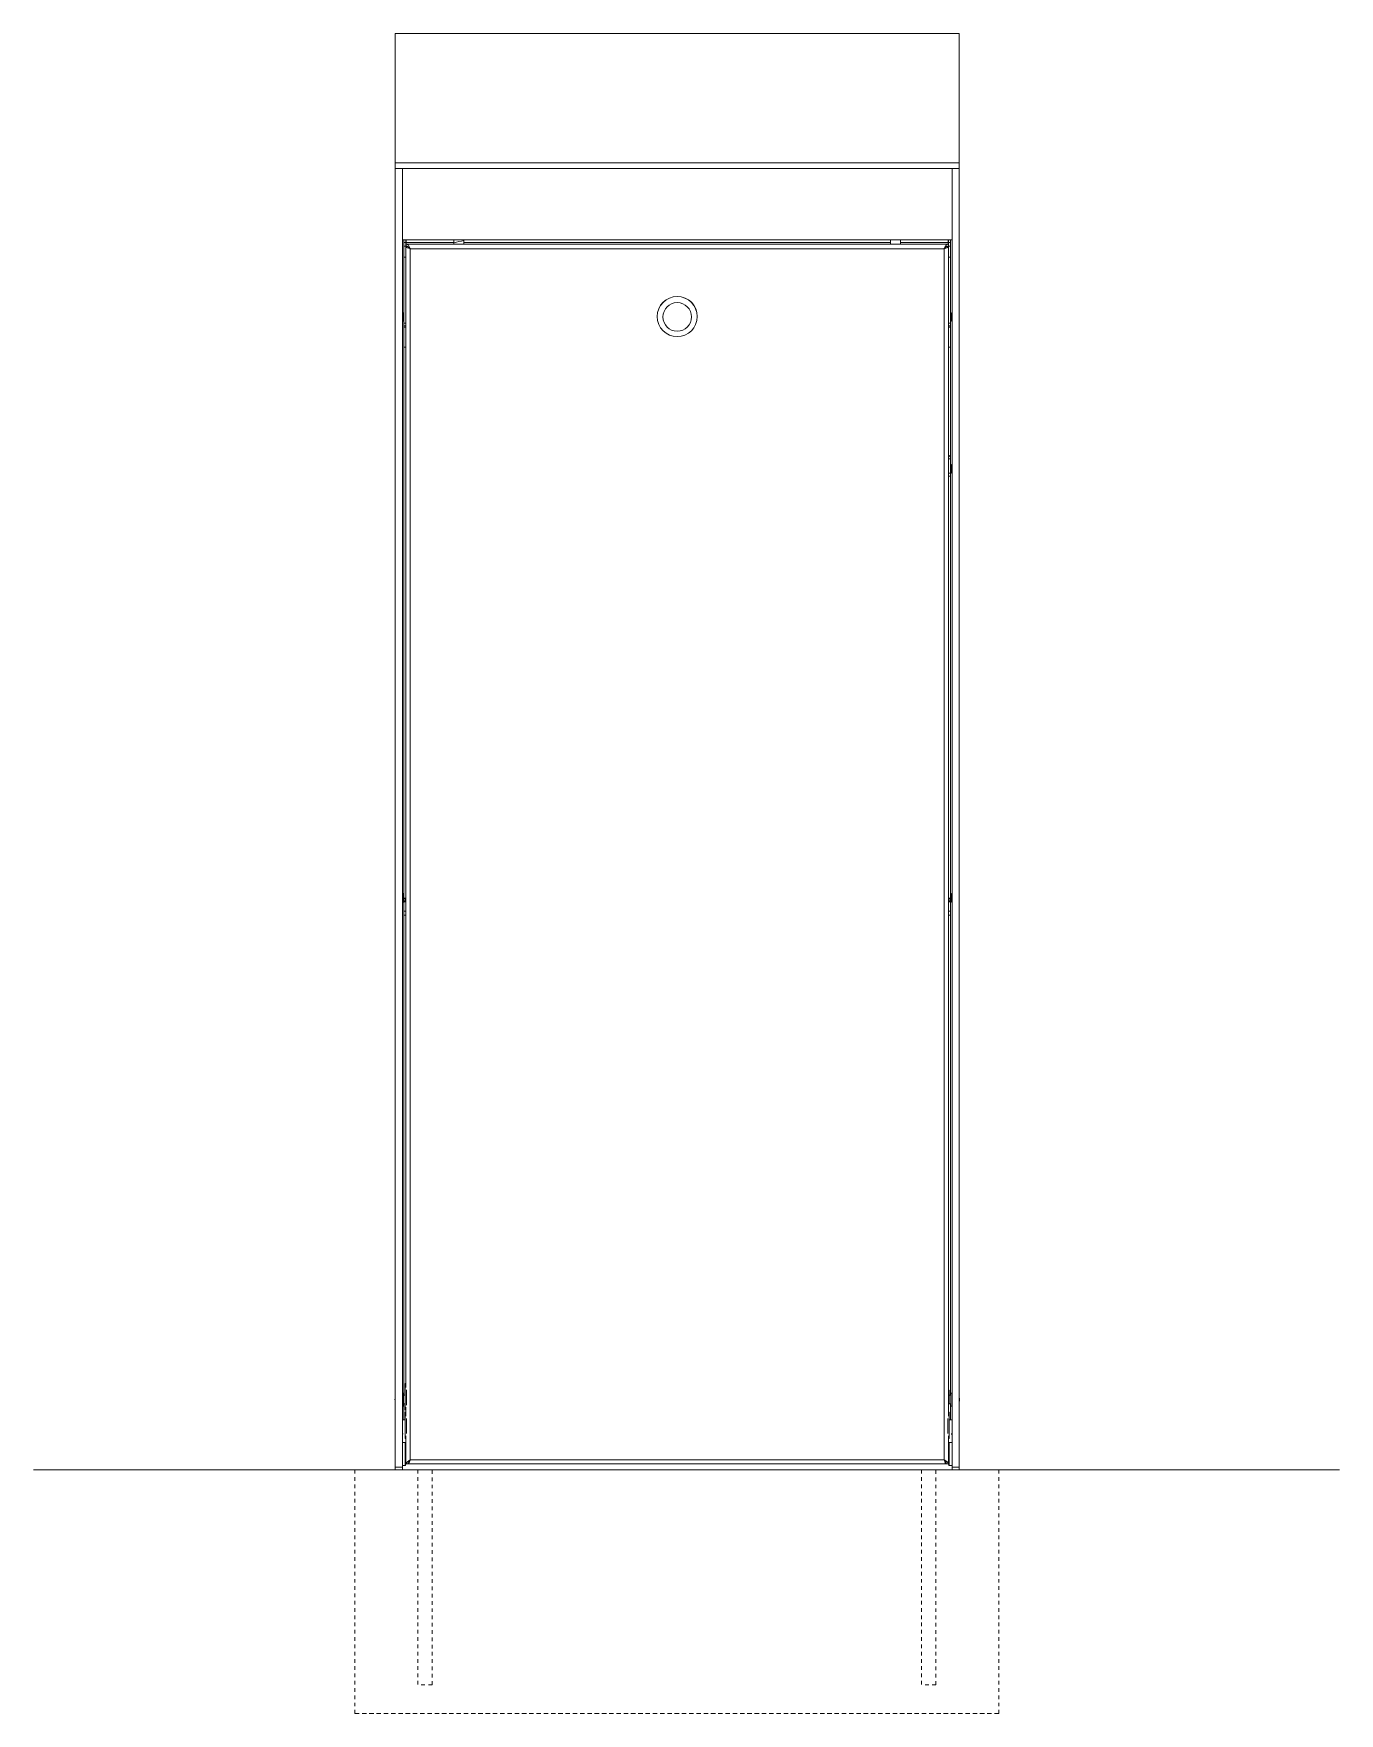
# Model space of a CAD drawing. Header units: inches. Extents: x -3 to 170, y -19 to 107.
# Drawn here: x 40.39 to 76.32, y 56.67 to 102.85 of the extents above; entities that cross this region are included whole.
import ezdxf

# ---------------------------------------------------------------- set-up
doc = ezdxf.new("R2010")
doc.units = ezdxf.units.IN
doc.linetypes.add('HIDDEN', pattern=[1.905, 1.27, -0.635])
doc.layers.add('ZANO_R', color=7, linetype='Continuous', lineweight=0)
doc.layers.add('ZANO_R_przerywana', color=250, linetype='HIDDEN', lineweight=0)

msp = doc.modelspace()

# ---------------------------------------------------------------- linework, layer by layer
at = {"layer": 'ZANO_R'}
for p, q in [((50.34239, 102.84843), (65.85632, 102.84843)), ((50.34239, 99.29494), (50.34239, 102.84843)), ((65.85632, 102.84843), (65.85632, 99.29494)), ((50.34239, 99.14316), (50.34239, 99.29494)), ((65.85632, 99.29494), (50.34239, 99.29494)), ((65.85632, 99.14316), (65.85632, 99.29494)), ((65.85632, 99.14316), (50.34239, 99.14316)), ((50.53927, 99.14316), (50.34239, 99.14316)), ((50.34239, 99.14316), (50.34239, 63.43368)), ((65.65944, 99.14316), (50.53927, 99.14316)), ((50.53927, 99.14316), (50.53927, 97.17919)), ((50.53927, 99.14316), (50.53927, 63.43368)), ((65.65944, 97.17919), (65.65944, 99.14316)), ((65.85632, 99.14316), (65.65944, 99.14316)), ((65.65944, 99.14316), (65.65944, 63.43368)), ((65.85632, 99.14316), (65.85632, 63.43368)), ((50.53927, 97.17919), (65.65944, 97.17919)), ((50.57864, 97.10804), (50.57864, 97.17919)), ((50.57864, 97.10804), (50.63771, 97.10804)), ((50.57864, 97.00032), (50.57864, 97.10804)), ((50.63771, 97.00032), (50.57864, 97.00032)), ((50.57864, 96.70612), (50.57864, 97.00032)), ((50.63771, 97.10804), (50.63771, 97.17919)), ((50.63771, 97.10804), (50.63771, 97.05743)), ((50.63771, 97.04804), (50.63771, 96.99496)), ((50.63771, 96.99496), (50.63771, 96.99441)), ((50.63771, 96.99496), (50.68855, 96.99496)), ((50.63771, 96.99441), (50.69006, 96.99441)), ((50.63771, 96.98499), (50.63771, 96.99441)), ((50.63771, 65.62581), (50.63771, 96.98499)), ((50.63771, 96.98499), (50.69677, 96.98499)), ((50.64165, 97.17919), (50.64165, 97.10124)), ((50.64165, 97.10124), (51.95679, 97.10124)), ((50.64165, 97.00331), (50.64165, 97.10124)), ((65.53541, 97.06), (50.6633, 97.06)), ((51.95679, 97.10124), (51.95679, 97.17919)), ((51.95679, 97.10124), (51.95679, 97.06)), ((52.23241, 97.17919), (52.23241, 97.10124)), ((52.23241, 97.10124), (63.9663, 97.10124)), ((52.23241, 97.06), (52.23241, 97.10124)), ((63.9663, 97.10124), (63.9663, 97.17919)), ((63.9663, 97.10124), (63.9663, 97.06)), ((64.24192, 97.17919), (64.24192, 97.10124)), ((64.24192, 97.10124), (65.55706, 97.10124)), ((64.24192, 97.06), (64.24192, 97.10124)), ((65.561, 96.98499), (65.50194, 96.98499)), ((65.561, 96.99441), (65.50865, 96.99441)), ((65.51015, 96.99496), (65.561, 96.99496)), ((65.55706, 97.17919), (65.55706, 97.10124)), ((65.55706, 97.10124), (65.55706, 97.05062)), ((65.561, 97.17919), (65.561, 97.10804)), ((65.561, 97.10804), (65.62006, 97.10804)), ((65.561, 97.0563), (65.561, 97.10804)), ((65.561, 97.04804), (65.561, 96.99496)), ((65.62006, 97.00032), (65.561, 97.00032)), ((65.561, 96.99496), (65.561, 96.99441)), ((65.561, 96.98499), (65.561, 96.99441)), ((65.561, 64.84022), (65.561, 96.98499)), ((65.62006, 97.17919), (65.62006, 97.10804)), ((65.62006, 97.10804), (65.62006, 97.00032)), ((65.62006, 96.70612), (65.62006, 97.00032)), ((50.63771, 96.70612), (50.57864, 96.70612)), ((50.57864, 94.89095), (50.57864, 96.70612)), ((50.7519, 96.94187), (50.75189, 96.94187)), ((65.44287, 96.93363), (50.75583, 96.93363)), ((50.75583, 96.93363), (50.75583, 63.63756)), ((65.44287, 96.93363), (65.44287, 63.63756)), ((65.44681, 96.94187), (65.44681, 96.94187)), ((65.62006, 96.70612), (65.561, 96.70612)), ((65.62006, 96.70612), (65.62006, 94.89095)), ((50.53947, 95.16313), (50.53927, 95.16313)), ((50.53947, 95.07045), (50.53947, 95.16333)), ((50.55817, 95.07045), (50.55817, 95.16333)), ((50.55817, 95.13654), (50.56526, 95.13654)), ((50.56526, 95.12472), (50.56526, 95.13654)), ((50.57707, 95.14441), (50.57707, 95.14796)), ((50.57707, 95.13654), (50.57707, 95.14441)), ((50.57707, 95.12472), (50.57707, 95.13654)), ((65.64054, 95.16067), (65.62164, 95.14797)), ((65.62164, 95.14797), (65.62164, 95.14739)), ((65.62164, 95.14739), (65.62164, 95.14036)), ((65.62164, 95.14036), (65.62164, 95.13008)), ((65.63366, 95.14739), (65.63345, 95.14739)), ((65.64054, 95.16333), (65.64054, 94.94972)), ((65.65924, 95.16333), (65.65924, 94.94972)), ((65.65944, 95.16313), (65.65924, 95.16313)), ((50.53927, 94.94992), (50.53947, 94.94992)), ((50.53947, 94.94972), (50.53947, 95.07045)), ((50.55817, 95.10367), (50.56526, 95.10367)), ((50.55817, 94.94972), (50.55817, 95.07045)), ((50.55817, 95.05818), (50.56526, 95.05818)), ((50.55817, 95.03123), (50.56526, 95.03123)), ((50.55817, 94.99068), (50.56526, 94.99068)), ((50.55817, 94.96777), (50.56526, 94.96777)), ((50.56526, 95.07856), (50.56526, 95.10367)), ((50.56526, 95.09589), (50.57707, 95.09589)), ((50.56526, 95.03123), (50.56526, 95.05818)), ((50.56526, 95.05651), (50.57707, 95.05651)), ((50.56526, 95.03613), (50.57707, 95.03613)), ((50.56526, 94.99068), (50.56526, 95.0089)), ((50.56526, 95.00083), (50.57707, 95.00083)), ((50.56526, 94.96777), (50.56526, 94.97093)), ((50.56556, 95.12472), (50.57707, 95.12472)), ((50.57864, 95.13528), (50.57707, 95.13528)), ((50.57707, 95.10367), (50.57707, 95.11998)), ((50.57707, 95.09589), (50.57707, 95.10367)), ((50.57707, 95.05818), (50.57707, 95.07856)), ((50.57707, 95.05651), (50.57707, 95.05818)), ((50.57707, 95.03123), (50.57707, 95.03613)), ((50.57707, 95.01224), (50.57707, 95.03123)), ((50.57707, 94.99068), (50.57707, 95.00083)), ((50.57707, 94.97817), (50.57707, 94.99068)), ((50.57707, 94.96777), (50.57707, 94.97817)), ((50.57707, 94.97777), (50.57864, 94.97777)), ((50.57707, 94.96509), (50.57707, 94.96777)), ((50.57864, 94.89095), (50.63771, 94.89095)), ((50.57864, 94.88627), (50.57864, 94.89095)), ((50.57864, 94.88627), (50.63771, 94.88627)), ((50.57864, 94.88627), (50.57864, 94.81095)), ((50.57864, 94.81095), (50.63771, 94.81095)), ((50.57864, 94.77592), (50.57864, 94.81095)), ((50.63771, 94.77592), (50.57864, 94.77592)), ((50.57864, 94.22573), (50.57864, 94.77592)), ((57.5481, 95.07171), (57.5481, 95.06759)), ((58.65061, 95.06759), (58.65061, 95.07171)), ((65.561, 94.89095), (65.62006, 94.89095)), ((65.561, 94.88627), (65.62006, 94.88627)), ((65.561, 94.81095), (65.62006, 94.81095)), ((65.62006, 94.77592), (65.561, 94.77592)), ((65.62164, 95.13528), (65.62006, 95.13528)), ((65.62006, 94.97777), (65.62164, 94.97777)), ((65.62006, 94.89095), (65.62006, 94.88627)), ((65.62006, 94.88627), (65.62006, 94.81095)), ((65.62006, 94.81095), (65.62006, 94.77592)), ((65.62006, 94.77592), (65.62006, 94.22573)), ((65.62164, 95.13008), (65.62164, 95.119)), ((65.63345, 95.119), (65.62164, 95.119)), ((65.62164, 95.11086), (65.62164, 95.09306)), ((65.62164, 95.09306), (65.62164, 95.08666)), ((65.63345, 95.08666), (65.62164, 95.08666)), ((65.62164, 95.0668), (65.62164, 95.04625)), ((65.62164, 95.0668), (65.64054, 95.0668)), ((65.64054, 95.04625), (65.62164, 95.04625)), ((65.63345, 95.02639), (65.62164, 95.02639)), ((65.62164, 95.02639), (65.62164, 95.01999)), ((65.62164, 95.01999), (65.62164, 95.00219)), ((65.63345, 94.99405), (65.62164, 94.99405)), ((65.62164, 94.99405), (65.62164, 94.98297)), ((65.62164, 94.98297), (65.62164, 94.97269)), ((65.62164, 94.97269), (65.62164, 94.96565)), ((65.62164, 94.96565), (65.62164, 94.96508)), ((65.62164, 94.96508), (65.64054, 94.95238)), ((65.64054, 95.13008), (65.63345, 95.13008)), ((65.63345, 95.13008), (65.63345, 95.11531)), ((65.64054, 95.09306), (65.63345, 95.09306)), ((65.63345, 95.09306), (65.63345, 95.0668)), ((65.63345, 95.04625), (65.63345, 95.01999)), ((65.64054, 95.01999), (65.63345, 95.01999)), ((65.63345, 94.99774), (65.63345, 94.98297)), ((65.64054, 94.98297), (65.63345, 94.98297)), ((65.63366, 94.96565), (65.63345, 94.96565)), ((65.65924, 94.94992), (65.65944, 94.94992)), ((50.63771, 94.22573), (50.57864, 94.22573)), ((50.57864, 94.22573), (50.57864, 94.22511)), ((50.57864, 94.22511), (50.63771, 94.22511)), ((50.57864, 79.08241), (50.57864, 94.22511)), ((65.62006, 94.22573), (65.561, 94.22573)), ((65.561, 94.22511), (65.62006, 94.22511)), ((65.62006, 94.22511), (65.62006, 94.22573)), ((65.62006, 94.22511), (65.62006, 91.15318)), ((65.561, 91.15318), (65.62006, 91.15318)), ((65.62006, 90.75942), (65.62006, 91.15318)), ((65.64054, 90.98688), (65.62164, 90.97418)), ((65.64054, 90.98954), (65.64054, 90.77592)), ((65.65924, 90.98954), (65.65924, 90.77592)), ((65.65944, 90.98934), (65.65924, 90.98934)), ((65.561, 90.75942), (65.62006, 90.75942)), ((65.62006, 90.68067), (65.561, 90.68067)), ((65.62164, 90.96148), (65.62006, 90.96148)), ((65.62006, 90.80398), (65.62164, 90.80398)), ((65.62006, 90.75942), (65.62006, 90.68067)), ((65.62006, 90.68067), (65.62006, 79.08241)), ((65.62164, 90.97418), (65.62164, 90.9736)), ((65.62164, 90.9736), (65.62164, 90.96656)), ((65.62164, 90.96656), (65.62164, 90.95628)), ((65.62164, 90.95628), (65.62164, 90.9452)), ((65.63345, 90.9452), (65.62164, 90.9452)), ((65.62164, 90.93706), (65.62164, 90.91926)), ((65.62164, 90.91926), (65.62164, 90.91286)), ((65.63345, 90.91286), (65.62164, 90.91286)), ((65.62164, 90.89301), (65.62164, 90.87245)), ((65.62164, 90.89301), (65.64054, 90.89301)), ((65.64054, 90.87245), (65.62164, 90.87245)), ((65.63345, 90.85259), (65.62164, 90.85259)), ((65.62164, 90.85259), (65.62164, 90.84619)), ((65.62164, 90.84619), (65.62164, 90.82839)), ((65.63345, 90.82025), (65.62164, 90.82025)), ((65.62164, 90.82025), (65.62164, 90.80917)), ((65.62164, 90.80917), (65.62164, 90.79889)), ((65.62164, 90.79889), (65.62164, 90.79186)), ((65.62164, 90.79186), (65.62164, 90.79128)), ((65.62164, 90.79128), (65.64054, 90.77858)), ((65.63366, 90.9736), (65.63345, 90.9736)), ((65.64054, 90.95628), (65.63345, 90.95628)), ((65.63345, 90.95628), (65.63345, 90.94151)), ((65.64054, 90.91926), (65.63345, 90.91926)), ((65.63345, 90.91926), (65.63345, 90.89301)), ((65.63345, 90.87245), (65.63345, 90.84619)), ((65.64054, 90.84619), (65.63345, 90.84619)), ((65.63345, 90.82394), (65.63345, 90.80917)), ((65.64054, 90.80917), (65.63345, 90.80917)), ((65.63366, 90.79186), (65.63345, 90.79186)), ((65.65924, 90.77612), (65.65944, 90.77612)), ((50.53947, 79.19403), (50.53927, 79.19403)), ((50.53927, 78.98081), (50.53947, 78.98081)), ((50.53947, 79.07609), (50.53947, 79.19423)), ((50.53947, 78.98061), (50.53947, 79.07609)), ((50.55817, 79.07609), (50.55817, 79.19423)), ((50.55817, 79.19157), (50.56997, 79.18364)), ((50.55817, 79.1548), (50.56526, 79.1548)), ((50.55817, 79.11485), (50.56526, 79.11485)), ((50.55817, 79.088), (50.56526, 79.088)), ((50.55817, 78.98061), (50.55817, 79.07609)), ((50.55817, 79.0422), (50.56526, 79.0422)), ((50.55817, 79.00851), (50.56526, 79.00851)), ((50.55915, 79.17669), (50.56526, 79.17669)), ((50.56526, 79.17421), (50.56526, 79.17669)), ((50.56526, 79.1372), (50.56526, 79.1548)), ((50.56526, 79.14446), (50.57707, 79.14446)), ((50.56526, 79.088), (50.56526, 79.11485)), ((50.56526, 79.10967), (50.57707, 79.10967)), ((50.56526, 79.08936), (50.57707, 79.08936)), ((50.56526, 79.0422), (50.56526, 79.06756)), ((50.56526, 79.04973), (50.57707, 79.04973)), ((50.56526, 79.02021), (50.57707, 79.02021)), ((50.56526, 79.00851), (50.56526, 79.02021)), ((50.57707, 79.17887), (50.56901, 79.18428)), ((50.56901, 78.99056), (50.57707, 78.99597)), ((50.57707, 79.17669), (50.57707, 79.17887)), ((50.57707, 79.16691), (50.57707, 79.17669)), ((50.57707, 79.1548), (50.57707, 79.16691)), ((50.57864, 79.16617), (50.57707, 79.16617)), ((50.57707, 79.14446), (50.57707, 79.1548)), ((50.57707, 79.11485), (50.57707, 79.13365)), ((50.57707, 79.10967), (50.57707, 79.11485)), ((50.57707, 79.088), (50.57707, 79.08936)), ((50.57707, 79.06756), (50.57707, 79.088)), ((50.57707, 79.0422), (50.57707, 79.04973)), ((50.57707, 79.02559), (50.57707, 79.0422)), ((50.57707, 79.00851), (50.57707, 79.02021)), ((50.57707, 79.00867), (50.62302, 79.00867)), ((50.57707, 79.00018), (50.57707, 79.00851)), ((50.57707, 78.99597), (50.57707, 79.00018)), ((50.57864, 79.08241), (50.63771, 79.08241)), ((50.57864, 79.06135), (50.57864, 79.08241)), ((50.57864, 79.06135), (50.63771, 79.06135)), ((50.57864, 78.97593), (50.57864, 79.00867)), ((50.63771, 78.97593), (50.57864, 78.97593)), ((50.57864, 78.72453), (50.57864, 78.97593)), ((50.62302, 79.00867), (50.62302, 79.06135)), ((50.62302, 79.00867), (50.63377, 79.02403)), ((50.63377, 79.02403), (50.63377, 79.06135)), ((50.63377, 79.02403), (50.63771, 79.0184)), ((65.561, 79.08241), (65.62006, 79.08241)), ((65.561, 79.06135), (65.62006, 79.06135)), ((65.561, 79.0184), (65.56494, 79.02403)), ((65.561, 78.97593), (65.62006, 78.97593)), ((65.56494, 79.06135), (65.56494, 79.02403)), ((65.56494, 79.02403), (65.57569, 79.00867)), ((65.57569, 79.06135), (65.57569, 79.00867)), ((65.57569, 79.00867), (65.62164, 79.00867)), ((65.62164, 79.16617), (65.62006, 79.16617)), ((65.62006, 79.08241), (65.62006, 79.06135)), ((65.62006, 79.00867), (65.62006, 78.97593)), ((65.62006, 78.97593), (65.62006, 78.72453)), ((65.64054, 79.19157), (65.62164, 79.17887)), ((65.62164, 79.17887), (65.62164, 79.17829)), ((65.62164, 79.17829), (65.62164, 79.17126)), ((65.62164, 79.17126), (65.62164, 79.16098)), ((65.62164, 79.16098), (65.62164, 79.1499)), ((65.63345, 79.1499), (65.62164, 79.1499)), ((65.62164, 79.14176), (65.62164, 79.12395)), ((65.62164, 79.12395), (65.62164, 79.11756)), ((65.63345, 79.11756), (65.62164, 79.11756)), ((65.62164, 79.0977), (65.62164, 79.07714)), ((65.62164, 79.0977), (65.64054, 79.0977)), ((65.64054, 79.07714), (65.62164, 79.07714)), ((65.63345, 79.05729), (65.62164, 79.05729)), ((65.62164, 79.05729), (65.62164, 79.05089)), ((65.62164, 79.05089), (65.62164, 79.03308)), ((65.63345, 79.02494), (65.62164, 79.02494)), ((65.62164, 79.02494), (65.62164, 79.01387)), ((65.62164, 79.01387), (65.62164, 79.00359)), ((65.62164, 79.00359), (65.62164, 78.99655)), ((65.62164, 78.99655), (65.62164, 78.99597)), ((65.62164, 78.99597), (65.64054, 78.98327)), ((65.63366, 79.17829), (65.63345, 79.17829)), ((65.64054, 79.16098), (65.63345, 79.16098)), ((65.63345, 79.16098), (65.63345, 79.14621)), ((65.64054, 79.12395), (65.63345, 79.12395)), ((65.63345, 79.12395), (65.63345, 79.0977)), ((65.63345, 79.07714), (65.63345, 79.05089)), ((65.64054, 79.05089), (65.63345, 79.05089)), ((65.63345, 79.02863), (65.63345, 79.01387)), ((65.64054, 79.01387), (65.63345, 79.01387)), ((65.63366, 78.99655), (65.63345, 78.99655)), ((65.64054, 79.19423), (65.64054, 78.98061)), ((65.65924, 79.19423), (65.65924, 78.98061)), ((65.65944, 79.19403), (65.65924, 79.19403)), ((65.65924, 78.98081), (65.65944, 78.98081)), ((50.57864, 78.72453), (50.63771, 78.72453)), ((50.57864, 78.6081), (50.57864, 78.72453)), ((50.63771, 78.6081), (50.57864, 78.6081)), ((50.57864, 65.41102), (50.57864, 78.6081)), ((65.561, 78.72453), (65.62006, 78.72453)), ((65.62006, 78.6081), (65.561, 78.6081)), ((65.62006, 78.72453), (65.62006, 78.6081)), ((65.62006, 78.6081), (65.62006, 65.41102)), ((50.63771, 65.73122), (50.61408, 65.73122)), ((50.61408, 65.01065), (50.61408, 65.73122)), ((50.57077, 65.47067), (50.53927, 65.47067)), ((50.57077, 65.47067), (50.57077, 65.22643)), ((50.61408, 65.41102), (50.57077, 65.41102)), ((50.57077, 65.22643), (50.57077, 65.1163)), ((50.57077, 65.17595), (50.61408, 65.17595)), ((50.57864, 64.73857), (50.57864, 65.17595)), ((50.65316, 65.14357), (50.65316, 65.5572)), ((65.56297, 65.55404), (65.561, 65.55207)), ((65.561, 65.18981), (65.56297, 65.18784)), ((65.561, 65.17595), (65.62794, 65.17595)), ((65.58463, 65.55404), (65.56297, 65.55404)), ((65.56297, 65.55404), (65.56297, 65.18784)), ((65.56297, 65.18784), (65.58463, 65.18784)), ((65.58463, 65.55404), (65.58463, 65.18784)), ((65.62794, 65.41102), (65.58463, 65.41102)), ((65.62006, 65.17595), (65.62006, 64.73857)), ((65.65944, 65.47067), (65.62794, 65.47067)), ((65.62794, 65.29349), (65.62794, 65.47067)), ((65.62794, 65.1163), (65.62794, 65.29349)), ((50.53927, 65.1163), (50.57077, 65.1163)), ((50.61408, 64.73857), (50.53927, 64.73857)), ((50.61408, 65.01065), (50.63771, 65.01065)), ((50.63771, 64.94563), (50.61408, 64.94563)), ((50.61408, 64.22506), (50.61408, 64.94563)), ((50.63771, 64.84022), (50.63771, 65.08311)), ((50.65316, 64.35798), (50.65316, 64.77161)), ((65.54555, 64.77161), (65.54555, 64.35798)), ((65.58463, 64.94563), (65.561, 64.94563)), ((65.58463, 64.94563), (65.58463, 64.22506)), ((65.65944, 64.73857), (65.58463, 64.73857)), ((65.62794, 65.1163), (65.65944, 65.1163)), ((50.61408, 64.22506), (50.63771, 64.22506)), ((50.63771, 63.52796), (50.63771, 64.29752)), ((65.561, 63.52796), (65.561, 64.29752)), ((65.561, 64.22506), (65.58463, 64.22506)), ((50.61408, 64.11476), (50.53927, 64.11476)), ((50.61408, 63.51901), (50.61408, 64.11476)), ((50.63377, 64.09507), (50.63377, 63.53656)), ((65.56494, 63.50444), (65.56494, 64.09507)), ((65.65944, 64.11476), (65.58463, 64.11476)), ((65.58463, 64.11476), (65.58463, 63.48475)), ((76.31665, 63.36043), (40.39246, 63.36043)), ((49.22772, 63.36043), (66.94917, 63.36043)), ((66.94917, 63.36043), (49.22772, 63.36043)), ((50.34239, 63.43368), (50.53927, 63.43368)), ((50.34239, 63.36043), (50.34239, 63.43368)), ((50.53927, 63.36043), (50.34239, 63.36043)), ((50.53927, 63.48475), (50.61408, 63.48475)), ((50.53927, 63.43368), (50.53927, 63.36043)), ((50.53927, 63.36043), (65.65944, 63.36043)), ((50.61408, 63.48475), (50.61408, 63.51901)), ((50.63377, 63.53656), (50.63377, 63.50444)), ((50.69677, 63.52796), (50.63771, 63.52796)), ((50.70071, 63.54927), (50.70071, 63.52796)), ((50.70315, 63.52767), (65.49556, 63.52767)), ((50.7366, 63.62356), (50.74402, 63.63045)), ((50.75583, 63.63756), (65.44287, 63.63756)), ((65.46211, 63.62356), (65.45469, 63.63045)), ((65.498, 63.54927), (65.498, 63.52796)), ((65.50194, 63.52796), (65.561, 63.52796)), ((65.58463, 63.48475), (65.65944, 63.48475)), ((65.65944, 63.43368), (65.85632, 63.43368)), ((65.65944, 63.36043), (65.65944, 63.43368)), ((65.85632, 63.36043), (65.65944, 63.36043)), ((65.85632, 63.43368), (65.85632, 63.36043))]:
    msp.add_line(p, q, dxfattribs=at)
at = {"layer": 'ZANO_R', "flags": 128}
for points in [[(50.75583, 96.93363), (50.74544, 96.95536), (50.73474, 96.97725), (50.72434, 96.99731), (50.71364, 97.01599), (50.70324, 97.03159), (50.69254, 97.04448), (50.68214, 97.05347), (50.67144, 97.05877), (50.66104, 97.0599), (50.65034, 97.05689), (50.64406, 97.05319), (50.63771, 97.04804)], [(50.75583, 96.93775), (50.74284, 96.95131), (50.72948, 96.96473), (50.71647, 96.97657), (50.70309, 96.98684), (50.69009, 96.9944), (50.6767, 96.99927), (50.6637, 97.00093), (50.65032, 96.99938), (50.64403, 96.99752), (50.63771, 96.99496)], [(50.63771, 96.98499), (50.6467, 96.97106), (50.67231, 96.9576), (50.71063, 96.94504), (50.75583, 96.93363)], [(65.44287, 96.93363), (65.45327, 96.95536), (65.46396, 96.97725), (65.47436, 96.99731), (65.48507, 97.01599), (65.49547, 97.03159), (65.50617, 97.04448), (65.51657, 97.05347), (65.52727, 97.05877), (65.53767, 97.0599), (65.54837, 97.05689), (65.55465, 97.05319), (65.561, 97.04804)], [(65.44287, 96.93775), (65.45586, 96.95131), (65.46923, 96.96473), (65.48223, 96.97657), (65.49562, 96.98684), (65.50862, 96.9944), (65.522, 96.99927), (65.53501, 97.00093), (65.54839, 96.99938), (65.55468, 96.99752), (65.561, 96.99496)], [(65.561, 96.98499), (65.55201, 96.97106), (65.5264, 96.9576), (65.48808, 96.94504), (65.44287, 96.93363)], [(50.57707, 95.14796), (50.57644, 95.14838), (50.55817, 95.16062)], [(50.55817, 95.1562), (50.56525, 95.15179), (50.57707, 95.14441)], [(50.57707, 95.13654), (50.56525, 95.14392), (50.55817, 95.14833)], [(65.64054, 95.16016), (65.62227, 95.14782), (65.62164, 95.14739)], [(65.62164, 95.14036), (65.63346, 95.14728), (65.64054, 95.15142)], [(65.64054, 95.14114), (65.63346, 95.137), (65.62164, 95.13008)], [(50.55817, 95.12776), (50.56525, 95.12485), (50.57707, 95.11998)], [(50.57707, 95.10367), (50.56525, 95.10853), (50.55817, 95.11144)], [(50.55817, 95.08022), (50.57644, 95.07861), (50.57707, 95.07856)], [(50.57707, 95.05818), (50.57644, 95.05823), (50.55817, 95.05984)], [(50.55817, 95.02634), (50.56525, 95.02817), (50.57707, 95.03123)], [(50.57707, 95.01224), (50.56525, 95.00918), (50.55817, 95.00735)], [(50.55817, 94.98055), (50.56525, 94.98434), (50.57707, 94.99068)], [(50.57707, 94.97817), (50.56525, 94.97183), (50.55817, 94.96803)], [(50.55817, 94.95511), (50.56634, 94.96058), (50.57707, 94.96777)], [(50.57707, 94.96509), (50.56634, 94.9579), (50.55817, 94.95243)], [(65.62164, 95.11086), (65.63346, 95.11486), (65.64054, 95.11725)], [(65.64054, 95.09944), (65.63346, 95.09705), (65.62164, 95.09306)], [(65.62164, 95.01999), (65.63346, 95.016), (65.64054, 95.01361)], [(65.64054, 94.9958), (65.63346, 94.99819), (65.62164, 95.00219)], [(65.62164, 94.98297), (65.63346, 94.97605), (65.64054, 94.97191)], [(65.64054, 94.96163), (65.63346, 94.96577), (65.62164, 94.97269)], [(65.62164, 94.96565), (65.63237, 94.9584), (65.64054, 94.95288)], [(65.64054, 90.98637), (65.62227, 90.97402), (65.62164, 90.9736)], [(65.62164, 90.96656), (65.63346, 90.97348), (65.64054, 90.97762)], [(65.64054, 90.96734), (65.63346, 90.9632), (65.62164, 90.95628)], [(65.62164, 90.93706), (65.63346, 90.94106), (65.64054, 90.94345)], [(65.64054, 90.92565), (65.63346, 90.92325), (65.62164, 90.91926)], [(65.62164, 90.84619), (65.63346, 90.8422), (65.64054, 90.83981)], [(65.64054, 90.82201), (65.63346, 90.8244), (65.62164, 90.82839)], [(65.62164, 90.80917), (65.63346, 90.80225), (65.64054, 90.79811)], [(65.64054, 90.78783), (65.63346, 90.79197), (65.62164, 90.79889)], [(65.62164, 90.79186), (65.63237, 90.78461), (65.64054, 90.77909)], [(50.57707, 79.17669), (50.57644, 79.17711), (50.55817, 79.18939)], [(50.55817, 79.17723), (50.56525, 79.17336), (50.57707, 79.16691)], [(50.57707, 79.1548), (50.56525, 79.16125), (50.55817, 79.16512)], [(50.55817, 79.13882), (50.56525, 79.13688), (50.57707, 79.13365)], [(50.57707, 79.11485), (50.56525, 79.11809), (50.55817, 79.12003)], [(50.55817, 79.08664), (50.57644, 79.08795), (50.57707, 79.088)], [(50.57707, 79.06756), (50.57644, 79.06751), (50.55817, 79.0662)], [(50.55817, 79.03468), (50.56525, 79.03749), (50.57707, 79.0422)], [(50.57707, 79.02559), (50.56525, 79.02088), (50.55817, 79.01806)], [(50.55817, 78.99684), (50.56525, 79.00121), (50.57707, 79.00851)], [(50.57707, 79.00018), (50.56525, 78.99288), (50.55817, 78.98851)], [(50.55817, 78.98328), (50.56634, 78.98876), (50.57707, 78.99597)], [(65.64054, 79.19106), (65.62227, 79.17872), (65.62164, 79.17829)], [(65.62164, 79.17126), (65.63346, 79.17818), (65.64054, 79.18232)], [(65.64054, 79.17204), (65.63346, 79.1679), (65.62164, 79.16098)], [(65.62164, 79.14176), (65.63346, 79.14575), (65.64054, 79.14814)], [(65.64054, 79.13034), (65.63346, 79.12795), (65.62164, 79.12395)], [(65.62164, 79.05089), (65.63346, 79.04689), (65.64054, 79.0445)], [(65.64054, 79.0267), (65.63346, 79.02909), (65.62164, 79.03308)], [(65.62164, 79.01387), (65.63346, 79.00695), (65.64054, 79.00281)], [(65.64054, 78.99253), (65.63346, 78.99667), (65.62164, 79.00359)], [(65.62164, 78.99655), (65.63237, 78.9893), (65.64054, 78.98378)], [(50.75583, 63.63756), (50.71405, 63.61096), (50.67481, 63.58124), (50.64738, 63.5525), (50.63771, 63.52796)], [(50.70071, 63.52796), (50.71306, 63.53235), (50.72542, 63.55064), (50.73777, 63.58062), (50.75013, 63.61858), (50.75583, 63.63756)], [(65.44287, 63.63756), (65.48465, 63.61096), (65.52389, 63.58124), (65.55133, 63.5525), (65.561, 63.52796)], [(65.498, 63.52796), (65.48565, 63.53235), (65.47329, 63.55064), (65.46094, 63.58062), (65.44858, 63.61858), (65.44287, 63.63756)]]:
    msp.add_lwpolyline(points, dxfattribs=at)
at = {"layer": 'ZANO_R'}
for centre, radius in [((58.09884, 95.06851), 0.55077), ((58.09897, 95.05863), 0.3934)]:
    msp.add_circle(centre, radius, dxfattribs=at)
for centre, radius, start, end in [((50.77601, 97.02352), 0.08811, 205.932331, 256.761687), ((52.69822, 94.34231), 2.85433, 99.392246, 105.055662), ((65.4227, 97.02352), 0.08811, 283.238313, 334.067669), ((58.09935, 95.07064), 0.55126, 0.1111, 179.8889), ((50.54882, 95.16333), 0.00935, 0, 180), ((65.64989, 95.16333), 0.00935, 0, 180), ((50.54882, 94.94972), 0.00935, 180, 0), ((65.64989, 94.94972), 0.00935, 180, 0), ((65.50194, 91.15318), 0.11813, 0, 60), ((65.64989, 90.98954), 0.00935, 0, 180), ((65.64989, 90.77592), 0.00935, 180, 0), ((50.54882, 79.19423), 0.00935, 0, 180), ((50.54882, 78.98061), 0.00935, 180, 0), ((65.64989, 79.19423), 0.00935, 0, 180), ((65.64989, 78.98061), 0.00935, 180, 0), ((50.57077, 65.29349), 0.23625, 165.164888, 194.835112), ((65.62794, 65.29349), 0.23625, 345.164888, 14.835112), ((50.51143, 64.35635), 0.03938, 315, 45), ((65.68728, 64.35635), 0.03938, 135, 225), ((50.61408, 64.09507), 0.01969, 0, 90), ((65.58463, 64.09507), 0.01969, 90, 180), ((50.61408, 63.50444), 0.01969, 270, 0), ((50.88885, 63.4965), 0.19464, 137.976144, 170.696773), ((50.63002, 63.6967), 0.13645, 313.554979, 333.071744), ((65.56869, 63.6967), 0.13645, 206.928256, 226.445021), ((65.30986, 63.4965), 0.19464, 9.303227, 42.023856), ((65.58463, 63.50444), 0.01969, 180, 270)]:
    msp.add_arc(centre, radius, start, end, dxfattribs=at)
at = {"layer": 'ZANO_R_przerywana', "ltscale": 0.05}
for p, q in [((49.22772, 63.36043), (49.22772, 56.66566)), ((49.22772, 63.36043), (49.22772, 56.66566)), ((50.96138, 63.36043), (50.96138, 57.45411)), ((51.35513, 57.45411), (51.35513, 63.36043)), ((64.82349, 63.36043), (64.82349, 57.45411)), ((65.21724, 57.45411), (65.21724, 63.36043)), ((66.94917, 63.36043), (66.94917, 56.66566)), ((66.94917, 63.36043), (66.94917, 56.66566)), ((51.35513, 57.45411), (50.96138, 57.45411)), ((65.21724, 57.45411), (64.82349, 57.45411)), ((49.22772, 56.66566), (66.94917, 56.66566)), ((66.94917, 56.66566), (49.22772, 56.66566))]:
    msp.add_line(p, q, dxfattribs=at)
at = {"layer": 'ZANO_R_przerywana'}
for points in [[(50.96138, 63.36043), (51.35513, 63.36043)], [(64.82349, 63.36043), (65.21724, 63.36043)]]:
    msp.add_lwpolyline(points, dxfattribs=at)

doc.saveas('drawing.dxf')
